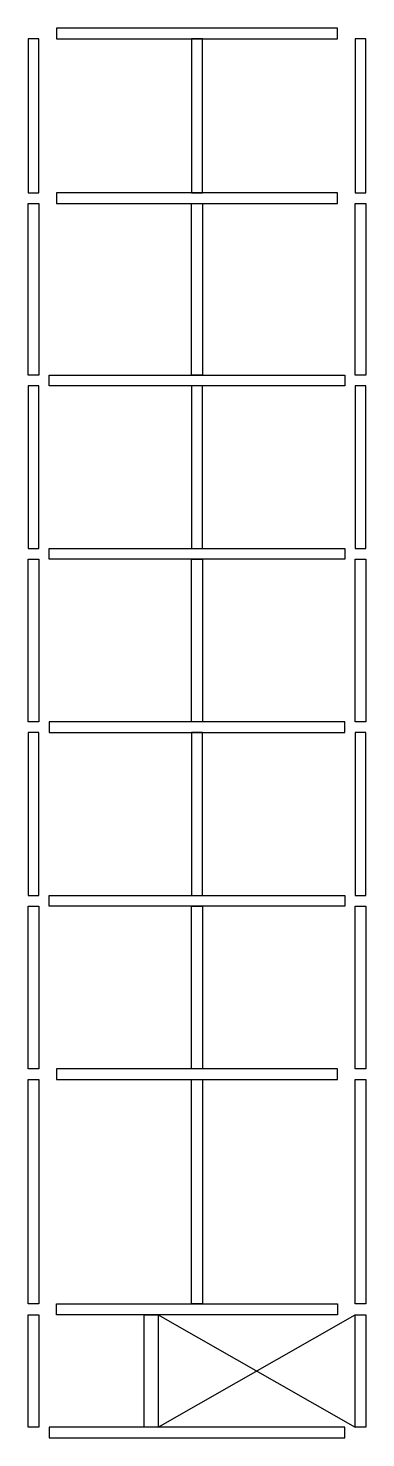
# Model space of a CAD drawing. Header units: inches. Extents: x -605 to 2991212, y -2872845 to 0.
# Drawn here: x 2415451 to 2422651, y -2804918 to -2774844 of the extents above; entities that cross this region are included whole.
import ezdxf

# ---------------------------------------------------------------- set-up
doc = ezdxf.new("R2010")
doc.units = ezdxf.units.IN
doc.header["$LTSCALE"] = 600
doc.header["$MEASUREMENT"] = 0
doc.layers.add('RC BEAM', color=130, linetype='Continuous')

msp = doc.modelspace()

# ---------------------------------------------------------------- linework, layer by layer
at = {"layer": 'RC BEAM'}
for points in [[(2416050.9, -2775073.6), (2422050.9, -2775073.6), (2422050.9, -2774843.6), (2416050.9, -2774843.6)], [(2415450.9, -2778355.2), (2415680.9, -2778355.2), (2415680.9, -2775073.6), (2415450.9, -2775073.6)], [(2422420.9, -2778355.2), (2422650.9, -2778355.2), (2422650.9, -2775073.6), (2422420.9, -2775073.6)], [(2416050.9, -2778585.2), (2422050.9, -2778585.2), (2422050.9, -2778355.2), (2416050.9, -2778355.2)], [(2415680.9, -2782243.6), (2415450.9, -2782243.6), (2415450.9, -2778585.2), (2415680.9, -2778585.2)], [(2422650.9, -2782243.6), (2422420.9, -2782243.6), (2422420.9, -2778585.2), (2422650.9, -2778585.2)], [(2415450.9, -2785945.2), (2415680.9, -2785945.2), (2415680.9, -2782473.6), (2415450.9, -2782473.6)], [(2422200.9, -2782473.6), (2415900.9, -2782473.6), (2415900.9, -2782243.6), (2422200.9, -2782243.6)], [(2422420.9, -2785945.2), (2422650.9, -2785945.2), (2422650.9, -2782473.6), (2422420.9, -2782473.6)], [(2422200.9, -2786175.2), (2415900.9, -2786175.2), (2415900.9, -2785945.2), (2422200.9, -2785945.2)], [(2415680.9, -2789643.6), (2415450.9, -2789643.6), (2415450.9, -2786175.2), (2415680.9, -2786175.2)], [(2422650.9, -2789643.6), (2422420.9, -2789643.6), (2422420.9, -2786175.2), (2422650.9, -2786175.2)], [(2415900.9, -2789873.6), (2422200.9, -2789873.6), (2422200.9, -2789643.6), (2415900.9, -2789643.6)], [(2415450.9, -2793345.2), (2415680.9, -2793345.2), (2415680.9, -2789873.6), (2415450.9, -2789873.6)], [(2422420.9, -2793345.2), (2422650.9, -2793345.2), (2422650.9, -2789873.6), (2422420.9, -2789873.6)], [(2415680.9, -2797045.2), (2415450.9, -2797045.2), (2415450.9, -2793575.2), (2415680.9, -2793575.2)], [(2422200.9, -2793575.2), (2415900.9, -2793575.2), (2415900.9, -2793345.2), (2422200.9, -2793345.2)], [(2422650.9, -2797045.2), (2422420.9, -2797045.2), (2422420.9, -2793575.2), (2422650.9, -2793575.2)], [(2416050.9, -2797275.2), (2422050.9, -2797275.2), (2422050.9, -2797043.6), (2416050.9, -2797043.6)], [(2415680.9, -2802062.6), (2415450.9, -2802062.6), (2415450.9, -2797275.2), (2415680.9, -2797275.2)], [(2422650.9, -2802062.6), (2422420.9, -2802062.6), (2422420.9, -2797275.2), (2422650.9, -2797275.2)], [(2415680.9, -2804688.1), (2415450.9, -2804688.1), (2415450.9, -2802292.6), (2415680.9, -2802292.6)], [(2422050.9, -2802292.6), (2416050.9, -2802292.6), (2416050.9, -2802062.6), (2422050.9, -2802062.6)], [(2417920.9, -2802292.6), (2418220.9, -2802292.6), (2418220.9, -2804688), (2417920.9, -2804688)], [(2422650.9, -2804688.1), (2422420.9, -2804688.1), (2422420.9, -2802292.6), (2422650.9, -2802292.6)], [(2415900.9, -2804918.1), (2422200.9, -2804918.1), (2422200.9, -2804688.1), (2415900.9, -2804688.1)]]:
    msp.add_lwpolyline(points, close=True, dxfattribs=at)
at = {"layer": 'RC BEAM', "color": 4}
for points in [[(2418935.9, -2778355.2), (2419165.9, -2778355.2), (2419165.9, -2775073.6), (2418935.9, -2775073.6)], [(2419165.9, -2782243.6), (2418935.9, -2782243.6), (2418935.9, -2778585.2), (2419165.9, -2778585.2)], [(2418935.9, -2785945.2), (2419165.9, -2785945.2), (2419165.9, -2782473.6), (2418935.9, -2782473.6)], [(2419165.9, -2789643.6), (2418935.9, -2789643.6), (2418935.9, -2786175.2), (2419165.9, -2786175.2)], [(2418935.9, -2793345.2), (2419165.9, -2793345.2), (2419165.9, -2789873.6), (2418935.9, -2789873.6)], [(2419165.9, -2797045.2), (2418935.9, -2797045.2), (2418935.9, -2793575.2), (2419165.9, -2793575.2)], [(2419165.9, -2802062.6), (2418935.9, -2802062.6), (2418935.9, -2797275.2), (2419165.9, -2797275.2)]]:
    msp.add_lwpolyline(points, close=True, dxfattribs=at)
at = {"layer": 'RC BEAM', "color": 8}
for points in [[(2418220.9, -2802292.6), (2422425.9, -2804688.1)], [(2418220.9, -2804688.1), (2422420.9, -2802292.6)]]:
    msp.add_lwpolyline(points, dxfattribs=at)

doc.saveas('drawing.dxf')
